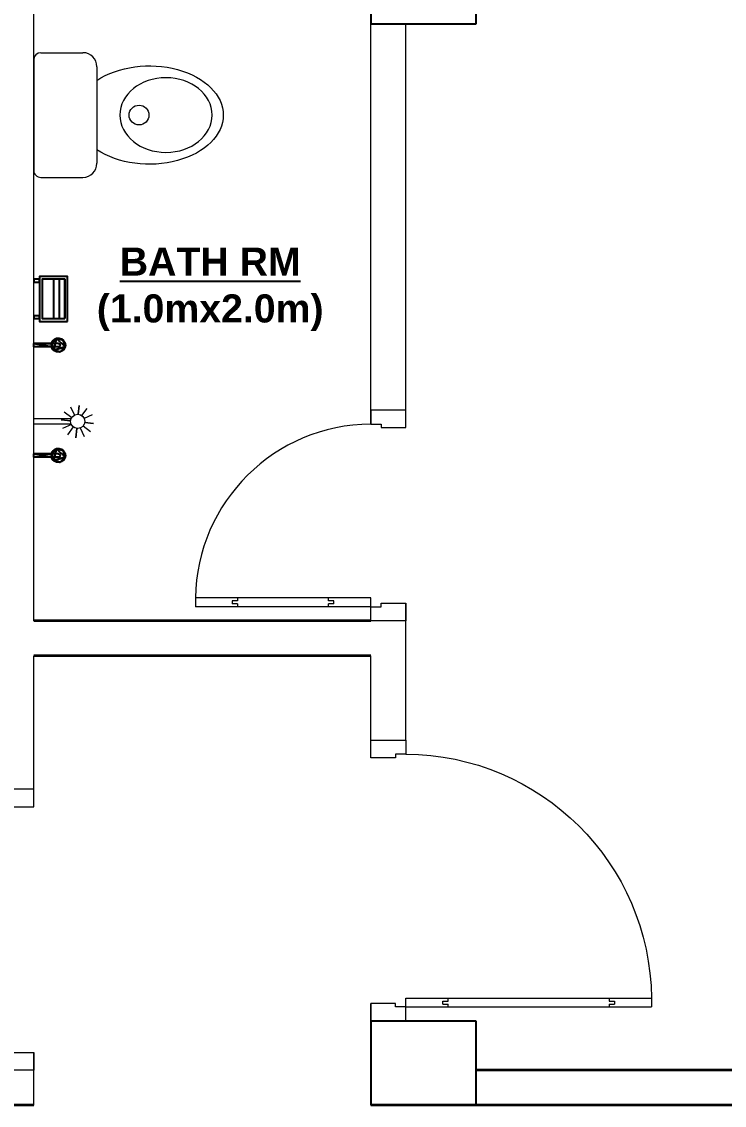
# Model space of a CAD drawing. Header units: inches. Extents: x -100787 to 3653, y -96809 to -8632.
# Drawn here: x -73558.1 to -73458.1, y -91768.9 to -91614.6 of the extents above; entities that cross this region are included whole.
import ezdxf

# ---------------------------------------------------------------- set-up
doc = ezdxf.new("R2010")
doc.units = ezdxf.units.IN
doc.header["$MEASUREMENT"] = 0
doc.linetypes.add('DASHDOT', pattern=[1, 0.5, -0.25, 0, -0.25])
for name, color, linetype, lineweight in [('1-FOUNDATION DIM', 31, 'Continuous', 5), ('boundary line', 84, 'DASHDOT', 30), ('door', 132, 'Continuous', 15), ('ELE.POWER', 10, 'Continuous', 20), ('R0D', 1, 'Continuous', 35), ('T-FIX', 30, 'Continuous', 20)]:
    doc.layers.add(name, color=color, linetype=linetype, lineweight=lineweight)
for name, color, linetype in [('Brick wall', 3, 'Continuous'), ('FIXTURE', 150, 'Continuous'), ('RCC', 6, 'Continuous'), ('TEX', 7, 'Continuous')]:
    doc.layers.add(name, color=color, linetype=linetype)
doc.styles.get("Standard").update_dxf_attribs({"font": 'ARIALN.TTF'})

# ---------------------------------------------------------------- blocks, each defined once
blk = doc.blocks.new('A$C154754DE')
at = {"layer": 'RCC'}
for p, q in [((0, 12), (15, 12)), ((0, 0), (0, 12)), ((15, 12), (15, 0)), ((15, 0), (0, 0))]:
    blk.add_line(p, q, dxfattribs=at)
blk = doc.blocks.new('D40')
at = {"layer": 'door'}
for p, q in [((2, 5), (2, 39.97)), ((3.25, 39.97), (2, 39.97)), ((3.25, 5), (3.25, 39.97)), ((2.4, 33.97), (2, 33.97)), ((2.4, 33.97), (2.4, 34.72)), ((2.85, 34.72), (2.4, 34.72)), ((2.85, 33.97), (2.85, 34.72)), ((3.25, 33.97), (2.85, 33.97)), ((2, 11), (2.4, 11)), ((2.4, 10.25), (2.4, 11)), ((2.85, 10.25), (2.85, 11)), ((2.85, 11), (3.25, 11)), ((2.4, 10.25), (2.85, 10.25)), ((0, 0), (0, 5)), ((0, 5), (2, 5)), ((2, 5), (2, 3.5)), ((2, 5), (3.25, 5)), ((40, 5), (38, 5)), ((38, 5), (38, 3.5)), ((40, 0), (40, 5)), ((2, 3.5), (2.5, 3.5)), ((2.5, 3.5), (2.5, 0)), ((38, 3.5), (37.5, 3.5)), ((37.5, 3.5), (37.5, 0)), ((2.5, 0), (0, 0)), ((37.5, 0), (40, 0))]:
    blk.add_line(p, q, dxfattribs=at)
blk.add_arc((2.88, 4.86), 35.12, 0.2318, 89.393, dxfattribs=at)
blk = doc.blocks.new('D30')
at = {"layer": 'door'}
for p, q in [((2, 5), (2, 29.97)), ((3.25, 29.97), (2, 29.97)), ((3.25, 5), (3.25, 29.97)), ((2.4, 23.97), (2.4, 24.72)), ((2.85, 24.72), (2.4, 24.72)), ((2.85, 23.97), (2.85, 24.72)), ((2.4, 23.97), (2, 23.97)), ((3.25, 23.97), (2.85, 23.97)), ((2, 11), (2.4, 11)), ((2.4, 10.25), (2.4, 11)), ((2.85, 10.25), (2.85, 11)), ((2.85, 11), (3.25, 11)), ((2.4, 10.25), (2.85, 10.25)), ((0, 0), (0, 5)), ((0, 5), (2, 5)), ((2, 5), (2, 3.5)), ((2, 5), (3.25, 5)), ((30, 5), (28, 5)), ((28, 5), (28, 3.5)), ((30, 0), (30, 5)), ((2, 3.5), (2.5, 3.5)), ((2.5, 3.5), (2.5, 0)), ((28, 3.5), (27.5, 3.5)), ((27.5, 3.5), (27.5, 0)), ((2.5, 0), (0, 0)), ((27.5, 0), (30, 0))]:
    blk.add_line(p, q, dxfattribs=at)
blk.add_arc((2.89, 4.86), 25.11, 0.3204, 89.1727, dxfattribs=at)
blk = doc.blocks.new('COMODE')
at = {"linetype": 'Continuous', "lineweight": 15}
for p, q in [((-6.88, 9), (6.87, 9)), ((-8.88, 1), (-8.88, 7)), ((8.88, 1), (8.88, 7)), ((-7.88, 0), (7.87, 0))]:
    blk.add_line(p, q, dxfattribs=at)
blk.add_circle((0, 14.99), 1.41, dxfattribs=at)
for centre, radius, start, end in [((-6.88, 7), 2, 90, 180), ((6.87, 7), 2, 0, 90), ((-7.88, 1), 1, 180, 270), ((7.87, 1), 1, 270, 0)]:
    blk.add_arc(centre, radius, start, end, dxfattribs=at)
at = {"linetype": 'Continuous', "lineweight": 15, "extrusion": (0, 0, -1)}
blk.add_ellipse((0, 16.47), major_axis=(0, 10.53), ratio=0.664933, start_param=3.923136, end_param=8.643235, dxfattribs=at)
blk.add_ellipse((0, 18.83), major_axis=(0, 6.57), ratio=0.809373, dxfattribs=at)
blk = doc.blocks.new('A$C1BE005BA')
at = {"layer": 'T-FIX'}
for p, q in [((2, 3.89), (0.59, 4.93)), ((2.54, 4.28), (1.8, 5.91)), ((3.41, 6.17), (3.22, 4.36)), ((3.22, 4.36), (3.41, 6.17)), ((4.93, 5.58), (3.83, 4.1)), ((4.23, 3.61), (5.91, 4.37)), ((0, 3.41), (1.7, 3.23)), ((1.7, 3.23), (0, 3.41)), ((0.26, 1.8), (1.8, 2.5)), ((5.58, 1.24), (4.15, 2.3)), ((4.26, 3.55), (11.38, 3.55)), ((4.28, 2.55), (11.38, 2.55)), ((6.17, 2.76), (4.36, 2.95)), ((4.36, 2.95), (6.17, 2.76)), ((2.24, 1.94), (1.24, 0.59)), ((2.76, 0), (2.94, 1.69)), ((2.94, 1.69), (2.76, 0)), ((4.37, 0.26), (3.65, 1.84))]:
    blk.add_line(p, q, dxfattribs=at)
blk.add_circle((3.03, 3.03), 1.34, dxfattribs=at)
blk = doc.blocks.new('*U268')
at = {"color": 0}
mesh = blk.add_polyface(dxfattribs=at)
corners = [(1.43, 6.47), (-1.02, 8.93), (-1.9, 5.58), (-1.9, 5.58), (0, 5.06), (1.43, 6.47), (-1.9, 5.58), (-1, 5.06), (0, 5.06), (-1.02, 8.93), (-2.43, 7.51), (-1.9, 5.58), (1.43, 6.47), (0.92, 8.41), (-1.02, 8.93), (0, 5.06), (0.9, 5.58), (1.43, 6.47), (-1, 5.06), (0, 0), (0, 5.06), (-1, 5.06), (-1, 0), (0, 0), (-2.43, 7.51), (-2.43, 6.47), (-1.9, 5.58), (-1.02, 8.93), (-1.92, 8.41), (-2.43, 7.51), (0.92, 8.41), (0.02, 8.93), (-1.02, 8.93), (1.43, 6.47), (1.43, 7.51), (0.92, 8.41)]
mesh.append_faces([[corners[k] for k in face] for face in [(0, 1, 2), (3, 4, 5), (9, 10, 11), (12, 13, 14)]], dxfattribs={"vtx0": -1, "vtx1": -1, "vtx2": -1, "color": 0})
mesh.append_faces([[corners[k] for k in face] for face in [(18, 19, 20)]], dxfattribs={"vtx0": -1, "vtx2": -1, "color": 0})
mesh.append_faces([[corners[k] for k in face] for face in [(6, 7, 8)]], dxfattribs={"vtx1": -1, "vtx2": -1, "color": 0})
mesh.append_faces([[corners[k] for k in face] for face in [(15, 16, 17), (21, 22, 23), (24, 25, 26), (27, 28, 29), (30, 31, 32), (33, 34, 35)]], dxfattribs={"vtx2": -1, "color": 0})
blk = doc.blocks.new('Tap')
at = {"layer": 'FIXTURE', "elevation": 0.25}
for points in [[(-0.25, 3.5), (-0.25, 0)], [(0.25, 3.5), (0.25, 0)]]:
    blk.add_lwpolyline(points, dxfattribs=at)
at = {"layer": 'FIXTURE'}
for radius, start, end in [(1, 284.4775, 255.5225), (0.25, 0, 180)]:
    blk.add_arc((0, 3.5, 0.25), radius, start, end, dxfattribs=at)
at = {"layer": 'FIXTURE', "xscale": 0.5, "yscale": 0.5, "zscale": 0.5}
blk.add_blockref('*U268', (0.25, 0), dxfattribs=at)
blk = doc.blocks.new('PaperHolder')
at = {"layer": 'FIXTURE'}
for p, q in [((-5.6, 4.41), (0, 4.41)), ((-5.6, 3.61), (0, 3.61)), ((-5.6, 2.81), (0, 2.81))]:
    blk.add_line(p, q, dxfattribs=at)
for points in [[(0.4, 4.81), (-6, 4.81), (-6, 0.81), (0.4, 0.81)], [(0, 4.41), (-5.6, 4.41), (-5.6, 1.21), (0, 1.21)], [(-5.2, 0.81), (-5.6, 0.81), (-5.6, 0), (-5.2, 0)], [(0, 0.81), (-0.4, 0.81), (-0.4, 0), (0, 0)]]:
    blk.add_lwpolyline(points, close=True, dxfattribs=at)

msp = doc.modelspace()

# ---------------------------------------------------------------- linework, layer by layer
at = {"layer": 'ELE.POWER'}
for p, q in [((-73508.42, -91671.88), (-73508.42, -91602.8)), ((-73556.42, -91699.88), (-73556.42, -91607.88)), ((-73503.42, -91672.38), (-73503.42, -91614.88)), ((-73508.42, -91699.88), (-73508.42, -91696.63)), ((-73508.42, -91699.88), (-73508.42, -91697.38)), ((-73503.42, -91716.88), (-73503.42, -91697.38)), ((-73556.42, -91723.88), (-73556.42, -91704.88)), ((-73508.42, -91716.88), (-73508.42, -91704.88)), ((-73508.42, -91768.88), (-73508.42, -91754.38)), ((-73503.42, -91756.88), (-73503.42, -91753.63)), ((-73556.42, -91768.88), (-73556.42, -91761.38))]:
    msp.add_line(p, q, dxfattribs=at)
at = {"layer": 'R0D'}
for p, q in [((-73508.42, -91699.88), (-73556.42, -91699.88)), ((-73508.42, -91704.88), (-73556.42, -91704.88)), ((-73380.38, -91763.88), (-73493.42, -91763.88)), ((-73556.42, -91768.88), (-73607.38, -91768.88)), ((-73365.38, -91768.88), (-73508.42, -91768.88))]:
    msp.add_line(p, q, dxfattribs=at)

# ---------------------------------------------------------------- block references
at = {"layer": '1-FOUNDATION DIM', "rotation": 90}
for name, p in [('D30', (-73503.42, -91699.88)), ('D40', (-73556.42, -91763.88))]:
    msp.add_blockref(name, p, dxfattribs=at)
at = {"layer": '1-FOUNDATION DIM', "xscale": -1, "rotation": 270}
msp.add_blockref('D40', (-73508.42, -91756.88), dxfattribs=at)
at = {"layer": 'boundary line', "color": 0, "linetype": 'ByBlock', "lineweight": 20, "rotation": 270}
msp.add_blockref('COMODE', (-73556.42, -91627.88), dxfattribs=at)
at = {"layer": 'boundary line', "color": 0, "linetype": 'ByBlock', "lineweight": 20, "xscale": 0.75, "yscale": 0.7500000000582077, "zscale": 0.7500000000628643, "rotation": 180}
msp.add_blockref('A$C1BE005BA', (-73547.89, -91669.22), dxfattribs=at)
at = {"layer": 'Brick wall', "rotation": 270}
msp.add_blockref('PaperHolder', (-73556.42, -91656.86), dxfattribs=at)
at = {"layer": 'Brick wall', "xscale": -1, "rotation": 270}
for p in [(-73556.42, -91660.64), (-73556.42, -91676.35)]:
    msp.add_blockref('Tap', p, dxfattribs=at)
at = {"layer": 'RCC', "xscale": -1, "rotation": 180}
for p in [(-73508.42, -91602.88), (-73508.42, -91756.88)]:
    msp.add_blockref('A$C154754DE', p, dxfattribs=at)

# ---------------------------------------------------------------- texts
at = {"layer": 'TEX', "insert": (-73531.29, -91652.68), "char_height": 4, "width": 86.6093, "attachment_point": 5}
msp.add_mtext('{\\fArial|b1|i0|c0|p34;\\LBATH RM\\P\\l(1.0mx2.0m)}', dxfattribs=at)

doc.saveas('drawing.dxf')
